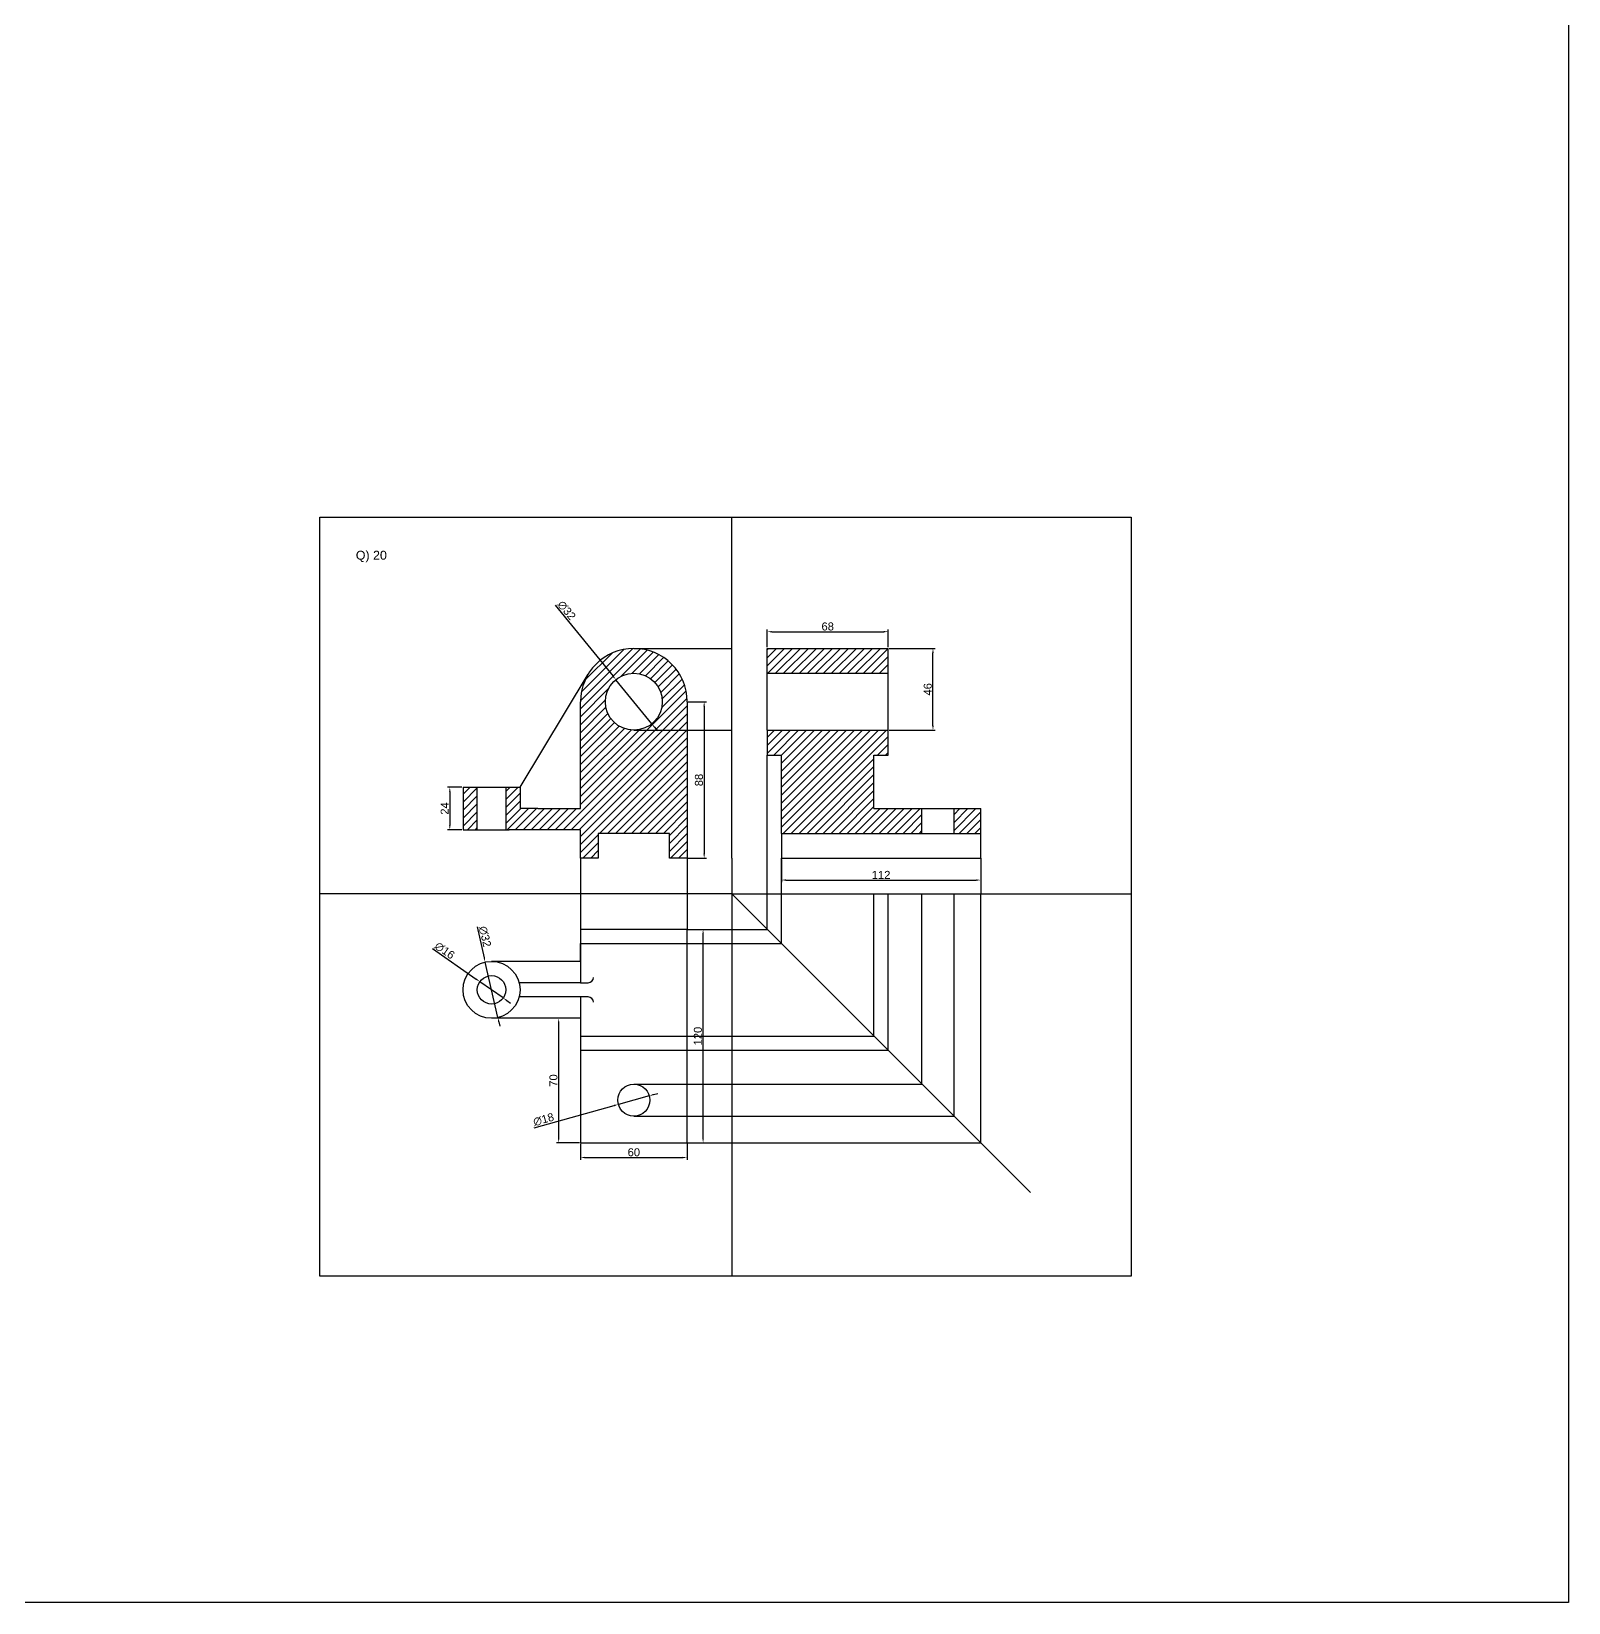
# Model space of a CAD drawing. Header units: inches. Extents: x -9463 to -3695, y -4045 to 9908.
# Drawn here: x -7468 to -6603, y 4821 to 5704 of the extents above; entities that cross this region are included whole.
import ezdxf

# ---------------------------------------------------------------- set-up
doc = ezdxf.new("R2010")
doc.units = ezdxf.units.IN
doc.header["$MEASUREMENT"] = 0
doc.styles.get("Standard").update_dxf_attribs({"font": 'arial.ttf'})
doc.dimstyles.new('ISO-25', dxfattribs={"dimtxt": 4.5, "dimasz": 2.5, "dimexe": 1.25, "dimexo": 0.625, "dimtad": 1, "dimdec": 0, "dimtxsty": 'Standard', "dimcen": 2.5, "dimadec": 0, "dimazin": 0, "dimtfac": 1, "dimtdec": 0, "dimtmove": 0, "dimatfit": 3, "dimfxl": 1, "dimarcsym": 0})
pattern_1 = [(45, (-9724.6973, 2869.8886), (-2.245064, 2.245064), [])]

# ---------------------------------------------------------------- blocks, each defined once
blk = doc.blocks.new('*D78')
at = {"color": 0, "lineweight": -2, "transparency": 16777216}
for p, q in [((-7045.99, 5238.65), (-7045.99, 5225.76)), ((-6933.99, 5238.65), (-6933.99, 5225.76)), ((-7043.49, 5227.01), (-6936.49, 5227.01))]:
    blk.add_line(p, q, dxfattribs=at)
at = {"color": 0, "transparency": 16777216}
for points in [[(-7043.49, 5227.43), (-7043.49, 5226.6), (-7045.99, 5227.01)], [(-6936.49, 5227.43), (-6936.49, 5226.6), (-6933.99, 5227.01)]]:
    blk.add_solid(points, dxfattribs=at)
at = {"layer": 'Defpoints', "color": 0, "transparency": 16777216}
for p in [(-7045.99, 5239.27), (-6933.99, 5239.27), (-6933.99, 5227.01)]:
    blk.add_point(p, dxfattribs=at)
at = {"color": 0, "transparency": 16777216, "insert": (-6989.99, 5229.9), "char_height": 4.5, "attachment_point": 5}
blk.add_mtext('112', dxfattribs=at)
blk = doc.blocks.new('*D79')
at = {"color": 0, "lineweight": -2, "transparency": 16777216}
for p, q in [((-7225.61, 5279.27), (-7233.71, 5279.27)), ((-7232.46, 5276.77), (-7232.46, 5257.77)), ((-7225.61, 5255.27), (-7233.71, 5255.27))]:
    blk.add_line(p, q, dxfattribs=at)
at = {"color": 0, "transparency": 16777216}
for points in [[(-7232.87, 5276.77), (-7232.04, 5276.77), (-7232.46, 5279.27)], [(-7232.87, 5257.77), (-7232.04, 5257.77), (-7232.46, 5255.27)]]:
    blk.add_solid(points, dxfattribs=at)
at = {"layer": 'Defpoints', "color": 0, "transparency": 16777216}
for p in [(-7224.99, 5279.27), (-7232.46, 5255.27), (-7224.99, 5255.27)]:
    blk.add_point(p, dxfattribs=at)
at = {"color": 0, "transparency": 16777216, "insert": (-7235.34, 5267.27), "char_height": 4.5, "attachment_point": 5, "rotation": 90}
blk.add_mtext('24', dxfattribs=at)
blk = doc.blocks.new('*D80')
at = {"color": 0, "lineweight": -2, "transparency": 16777216}
for p, q in [((-7053.99, 5357.9), (-7053.99, 5367.92)), ((-7051.49, 5366.67), (-6988.49, 5366.67)), ((-6985.99, 5357.9), (-6985.99, 5367.92))]:
    blk.add_line(p, q, dxfattribs=at)
at = {"color": 0, "transparency": 16777216}
for points in [[(-7051.49, 5367.08), (-7051.49, 5366.25), (-7053.99, 5366.67)], [(-6988.49, 5367.08), (-6988.49, 5366.25), (-6985.99, 5366.67)]]:
    blk.add_solid(points, dxfattribs=at)
at = {"layer": 'Defpoints', "color": 0, "transparency": 16777216}
for p in [(-6985.99, 5366.67), (-7053.99, 5357.27), (-6985.99, 5357.27)]:
    blk.add_point(p, dxfattribs=at)
at = {"color": 0, "transparency": 16777216, "insert": (-7019.99, 5369.59), "char_height": 4.5, "attachment_point": 5}
blk.add_mtext('68', dxfattribs=at)
blk = doc.blocks.new('*D81')
at = {"color": 0, "lineweight": -2, "transparency": 16777216}
for p, q in [((-7158.99, 5078.65), (-7158.99, 5069.72)), ((-7098.99, 5078.65), (-7098.99, 5069.72)), ((-7156.49, 5070.97), (-7101.49, 5070.97))]:
    blk.add_line(p, q, dxfattribs=at)
at = {"color": 0, "transparency": 16777216}
for points in [[(-7156.49, 5071.39), (-7156.49, 5070.56), (-7158.99, 5070.97)], [(-7101.49, 5071.39), (-7101.49, 5070.56), (-7098.99, 5070.97)]]:
    blk.add_solid(points, dxfattribs=at)
at = {"layer": 'Defpoints', "color": 0, "transparency": 16777216}
for p in [(-7158.99, 5079.27), (-7098.99, 5079.27), (-7098.99, 5070.97)]:
    blk.add_point(p, dxfattribs=at)
at = {"color": 0, "transparency": 16777216, "insert": (-7128.99, 5073.9), "char_height": 4.5, "attachment_point": 5}
blk.add_mtext('60', dxfattribs=at)
blk = doc.blocks.new('*D82')
at = {"color": 0, "lineweight": -2, "transparency": 16777216}
for p, q in [((-7098.36, 5199.27), (-7088.8, 5199.27)), ((-7090.05, 5081.77), (-7090.05, 5196.77)), ((-7098.36, 5079.27), (-7088.8, 5079.27))]:
    blk.add_line(p, q, dxfattribs=at)
at = {"color": 0, "transparency": 16777216}
for points in [[(-7090.47, 5196.77), (-7089.64, 5196.77), (-7090.05, 5199.27)], [(-7090.47, 5081.77), (-7089.64, 5081.77), (-7090.05, 5079.27)]]:
    blk.add_solid(points, dxfattribs=at)
at = {"layer": 'Defpoints', "color": 0, "transparency": 16777216}
for p in [(-7098.99, 5199.27), (-7090.05, 5199.27), (-7098.99, 5079.27)]:
    blk.add_point(p, dxfattribs=at)
at = {"color": 0, "transparency": 16777216, "insert": (-7092.98, 5139.27), "char_height": 4.5, "attachment_point": 5, "rotation": 90}
blk.add_mtext('120', dxfattribs=at)
blk = doc.blocks.new('*D83')
at = {"color": 0, "lineweight": -2, "transparency": 16777216}
for p, q in [((-6985.36, 5357.27), (-6959.56, 5357.27)), ((-6960.81, 5313.77), (-6960.81, 5354.77)), ((-6985.36, 5311.27), (-6959.56, 5311.27))]:
    blk.add_line(p, q, dxfattribs=at)
at = {"color": 0, "transparency": 16777216}
for points in [[(-6961.22, 5354.77), (-6960.39, 5354.77), (-6960.81, 5357.27)], [(-6961.22, 5313.77), (-6960.39, 5313.77), (-6960.81, 5311.27)]]:
    blk.add_solid(points, dxfattribs=at)
at = {"layer": 'Defpoints', "color": 0, "transparency": 16777216}
for p in [(-6985.99, 5357.27), (-6960.81, 5357.27), (-6985.99, 5311.27)]:
    blk.add_point(p, dxfattribs=at)
at = {"color": 0, "transparency": 16777216, "insert": (-6963.73, 5334.27), "char_height": 4.5, "attachment_point": 5, "rotation": 90}
blk.add_mtext('46', dxfattribs=at)
blk = doc.blocks.new('*D84')
at = {"color": 0, "lineweight": -2, "transparency": 16777216}
for p, q in [((-7242.24, 5188.45), (-7217.6, 5171.28)), ((-7202.42, 5160.7), (-7215.55, 5169.85)), ((-7200.37, 5159.27), (-7198.32, 5157.84))]:
    blk.add_line(p, q, dxfattribs=at)
at = {"color": 0, "transparency": 16777216}
for points in [[(-7217.36, 5171.62), (-7217.84, 5170.94), (-7215.55, 5169.85)], [(-7200.13, 5159.61), (-7200.61, 5158.93), (-7202.42, 5160.7)]]:
    blk.add_solid(points, dxfattribs=at)
at = {"layer": 'Defpoints', "color": 0, "transparency": 16777216}
for p in [(-7215.55, 5169.85), (-7202.42, 5160.7)]:
    blk.add_point(p, dxfattribs=at)
at = {"color": 0, "transparency": 16777216, "insert": (-7235.33, 5187.35), "char_height": 4.5, "attachment_point": 5, "rotation": 325.12687}
blk.add_mtext('∅16', dxfattribs=at)
blk = doc.blocks.new('*D85')
at = {"color": 0, "lineweight": -2, "transparency": 16777216}
for p, q in [((-7217.06, 5200.65), (-7213.11, 5183.31)), ((-7205.43, 5149.68), (-7212.55, 5180.87)), ((-7204.87, 5147.24), (-7204.31, 5144.8))]:
    blk.add_line(p, q, dxfattribs=at)
at = {"color": 0, "transparency": 16777216}
for points in [[(-7212.7, 5183.4), (-7213.51, 5183.22), (-7212.55, 5180.87)], [(-7204.46, 5147.33), (-7205.28, 5147.15), (-7205.43, 5149.68)]]:
    blk.add_solid(points, dxfattribs=at)
at = {"layer": 'Defpoints', "color": 0, "transparency": 16777216}
for p in [(-7212.55, 5180.87), (-7205.43, 5149.68)]:
    blk.add_point(p, dxfattribs=at)
at = {"color": 0, "transparency": 16777216, "insert": (-7212.7, 5195.21), "char_height": 4.5, "attachment_point": 5, "rotation": 282.86261}
blk.add_mtext('∅32', dxfattribs=at)
blk = doc.blocks.new('*D86')
at = {"color": 0, "lineweight": -2, "transparency": 16777216}
for p, q in [((-7117.91, 5106.35), (-7115.5, 5107.02)), ((-7184.99, 5087.72), (-7140.07, 5100.2)), ((-7120.32, 5105.68), (-7137.66, 5100.87))]:
    blk.add_line(p, q, dxfattribs=at)
at = {"color": 0, "transparency": 16777216}
for points in [[(-7140.18, 5100.6), (-7139.96, 5099.79), (-7137.66, 5100.87)], [(-7118.02, 5106.75), (-7117.8, 5105.95), (-7120.32, 5105.68)]]:
    blk.add_solid(points, dxfattribs=at)
at = {"layer": 'Defpoints', "color": 0, "transparency": 16777216}
for p in [(-7137.66, 5100.87), (-7120.32, 5105.68)]:
    blk.add_point(p, dxfattribs=at)
at = {"color": 0, "transparency": 16777216, "insert": (-7179.73, 5092.34), "char_height": 4.5, "attachment_point": 5, "rotation": 15.52236}
blk.add_mtext('∅18', dxfattribs=at)
blk = doc.blocks.new('*D87')
at = {"color": 0, "lineweight": -2, "transparency": 16777216}
for p, q in [((-7159.61, 5149.27), (-7172.5, 5149.27)), ((-7171.25, 5146.77), (-7171.25, 5081.77)), ((-7159.61, 5079.27), (-7172.5, 5079.27))]:
    blk.add_line(p, q, dxfattribs=at)
at = {"color": 0, "transparency": 16777216}
for points in [[(-7171.66, 5146.77), (-7170.83, 5146.77), (-7171.25, 5149.27)], [(-7171.66, 5081.77), (-7170.83, 5081.77), (-7171.25, 5079.27)]]:
    blk.add_solid(points, dxfattribs=at)
at = {"layer": 'Defpoints', "color": 0, "transparency": 16777216}
for p in [(-7158.99, 5149.27), (-7171.25, 5079.27), (-7158.99, 5079.27)]:
    blk.add_point(p, dxfattribs=at)
at = {"color": 0, "transparency": 16777216, "insert": (-7174.17, 5114.27), "char_height": 4.5, "attachment_point": 5, "rotation": 90}
blk.add_mtext('70', dxfattribs=at)
blk = doc.blocks.new('*D88')
at = {"color": 0, "lineweight": -2, "transparency": 16777216}
for p, q in [((-7098.36, 5327.27), (-7088.2, 5327.27)), ((-7089.45, 5324.77), (-7089.45, 5241.77)), ((-7098.36, 5239.27), (-7088.2, 5239.27))]:
    blk.add_line(p, q, dxfattribs=at)
at = {"color": 0, "transparency": 16777216}
for points in [[(-7089.87, 5324.77), (-7089.04, 5324.77), (-7089.45, 5327.27)], [(-7089.87, 5241.77), (-7089.04, 5241.77), (-7089.45, 5239.27)]]:
    blk.add_solid(points, dxfattribs=at)
at = {"layer": 'Defpoints', "color": 0, "transparency": 16777216}
for p in [(-7098.99, 5327.27), (-7098.99, 5239.27), (-7089.45, 5239.27)]:
    blk.add_point(p, dxfattribs=at)
at = {"color": 0, "transparency": 16777216, "insert": (-7092.38, 5283.27), "char_height": 4.5, "attachment_point": 5, "rotation": 90}
blk.add_mtext('88', dxfattribs=at)
blk = doc.blocks.new('*D89')
at = {"color": 0, "lineweight": -2, "transparency": 16777216}
for p, q in [((-7173.13, 5381.6), (-7140.65, 5341.63)), ((-7118.9, 5314.86), (-7139.08, 5339.69)), ((-7117.32, 5312.92), (-7115.75, 5310.97))]:
    blk.add_line(p, q, dxfattribs=at)
at = {"color": 0, "transparency": 16777216}
for points in [[(-7140.33, 5341.9), (-7140.98, 5341.37), (-7139.08, 5339.69)], [(-7117, 5313.18), (-7117.65, 5312.65), (-7118.9, 5314.86)]]:
    blk.add_solid(points, dxfattribs=at)
at = {"layer": 'Defpoints', "color": 0, "transparency": 16777216}
for p in [(-7139.08, 5339.69), (-7118.9, 5314.86)]:
    blk.add_point(p, dxfattribs=at)
at = {"color": 0, "transparency": 16777216, "insert": (-7166.81, 5378.66), "char_height": 4.5, "attachment_point": 5, "rotation": 309.09144}
blk.add_mtext('∅32', dxfattribs=at)

msp = doc.modelspace()

# ---------------------------------------------------------------- hatches: boundary and pattern name
at = {"true_color": 0x9898cc}
h = msp.add_hatch(dxfattribs=at)
h.set_pattern_fill('ANSI31', color=253)
h.set_pattern_definition(pattern_1)
h.paths.add_polyline_path([(-7098.98737, 5327.27391, 1), (-7158.98737, 5327.27391), (-7158.98737, 5267.27391), (-7182.98737, 5267.27391), (-7192.98737, 5267.27391), (-7192.98737, 5279.27391), (-7200.98737, 5279.27391), (-7200.98737, 5255.27391), (-7198.98737, 5255.27391), (-7158.98737, 5255.27391), (-7158.98737, 5239.27391), (-7148.98737, 5239.27391), (-7148.98737, 5253.27391), (-7108.98737, 5253.27391), (-7108.98737, 5239.27391), (-7098.98737, 5239.27391)])
h.paths.add_polyline_path([(-7144.98737, 5327.27391, -1), (-7112.98737, 5327.27391, -1)], flags=16)
h.paths.add_polyline_path([(-7216.98737, 5279.27391), (-7224.98737, 5279.27391), (-7224.98737, 5255.27391), (-7216.98737, 5255.27391)])
h = msp.add_hatch(dxfattribs=at)
h.set_pattern_fill('ANSI31', color=253)
h.set_pattern_definition(pattern_1)
h.paths.add_polyline_path([(-7053.98737, 5357.27391), (-7053.98737, 5343.27391), (-7003.44404, 5343.27391), (-6985.98737, 5343.27391), (-6985.98737, 5357.27391)])
h.paths.add_polyline_path([(-7053.98737, 5311.27391), (-7053.98737, 5297.27391), (-7045.98737, 5297.27391), (-7045.98737, 5253.27391), (-6966.98737, 5253.27391), (-6966.98737, 5267.27391), (-6993.98737, 5267.27391), (-6993.98737, 5297.27391), (-6985.98737, 5297.27391), (-6985.98737, 5311.27391)])
h.paths.add_polyline_path([(-6933.98737, 5267.27391), (-6948.98737, 5267.27391), (-6948.98737, 5253.27391), (-6933.98737, 5253.27391)])

# ---------------------------------------------------------------- linework, layer by layer
at = {"color": 253, "true_color": 0x9898cc}
for p, q in [((-7073.98737, 5239.27391), (-7073.98737, 5431.01976)), ((-7128.98737, 5357.27391), (-7073.98737, 5357.27391)), ((-7128.98737, 5311.27391), (-7073.98737, 5311.27391)), ((-7053.98737, 5219.27391), (-7053.98737, 5297.27391)), ((-7198.98737, 5255.27391), (-7198.98737, 5255.27391)), ((-7158.98737, 5239.27391), (-7158.98737, 5199.27391)), ((-7098.98737, 5239.27391), (-7098.98737, 5199.27391)), ((-7073.98737, 5239.27391), (-7073.98737, 5199.27391)), ((-7045.98737, 5219.27391), (-7045.98737, 5239.27391)), ((-6933.98737, 5239.27391), (-6933.98737, 5219.27391)), ((-7073.98737, 5219.27391), (-7305.57108, 5219.27391)), ((-7073.98737, 5219.27391), (-6849.35732, 5219.27391)), ((-7073.98737, 5219.27391), (-7073.98737, 5219.27391)), ((-7073.98737, 5219.27391), (-6905.92923, 5051.21578)), ((-7053.98737, 5199.27391), (-7053.98737, 5219.27391)), ((-7045.98737, 5191.27391), (-7045.98737, 5219.27391)), ((-6993.98737, 5139.27391), (-6993.98737, 5219.27391)), ((-6985.98737, 5131.27391), (-6985.98737, 5219.27391)), ((-6966.98737, 5112.27391), (-6966.98737, 5219.27391)), ((-6948.98737, 5094.27391), (-6948.98737, 5219.27391)), ((-6933.98737, 5079.27391), (-6933.98737, 5219.27391)), ((-7098.98737, 5199.27391), (-7053.98737, 5199.27391)), ((-7073.98737, 5199.27391), (-7073.98737, 5004.23105)), ((-7158.98737, 5181.27391), (-7158.98737, 5191.27391)), ((-7158.98737, 5191.27391), (-7045.98737, 5191.27391)), ((-7154.67381, 5169.27391), (-7154.67381, 5169.27391)), ((-7151.67381, 5172.27391), (-7151.67381, 5172.27391)), ((-7154.67381, 5161.27391), (-7154.67381, 5161.27391)), ((-7151.67381, 5158.27391), (-7151.67381, 5158.27391)), ((-7158.98737, 5149.27391), (-7158.98737, 5139.27391)), ((-7158.98737, 5139.27391), (-7073.98737, 5139.27391)), ((-7073.98737, 5139.27391), (-6993.98737, 5139.27391)), ((-7098.98737, 5131.27391), (-6993.98737, 5131.27391)), ((-6993.98737, 5131.27391), (-6985.98737, 5131.27391)), ((-7128.98737, 5112.27391), (-6972.68351, 5112.27391)), ((-6972.68351, 5112.27391), (-6966.98737, 5112.27391)), ((-7098.98737, 5079.27391), (-7098.98737, 5103.27391)), ((-7128.98737, 5094.27391), (-6972.68351, 5094.27391)), ((-6972.68351, 5094.27391), (-6948.98737, 5094.27391)), ((-7098.98737, 5079.27391), (-6933.98737, 5079.27391))]:
    msp.add_line(p, q, dxfattribs=at)
at = {"color": 253, "lineweight": 30, "true_color": 0x9898cc}
for p, q in [((-7053.98737, 5357.27391), (-6985.98737, 5357.27391)), ((-7053.98737, 5311.27391), (-7053.98737, 5357.27391)), ((-6985.98737, 5311.27391), (-6985.98737, 5357.27391)), ((-7192.98737, 5279.27391), (-7154.67381, 5342.77251)), ((-7053.98737, 5343.27391), (-7003.44404, 5343.27391)), ((-7003.44404, 5343.27391), (-6985.98737, 5343.27391)), ((-7158.98737, 5267.27391), (-7158.98737, 5327.27391)), ((-7098.98737, 5327.27391), (-7098.98737, 5239.27391)), ((-7053.98737, 5311.27391), (-7053.98737, 5297.27391)), ((-7053.98737, 5311.27391), (-6985.98737, 5311.27391)), ((-6985.98737, 5297.27391), (-6985.98737, 5311.27391)), ((-7053.98737, 5297.27391), (-7045.98737, 5297.27391)), ((-7045.98737, 5253.27391), (-7045.98737, 5297.27391)), ((-6993.98737, 5267.27391), (-6993.98737, 5297.27391)), ((-6993.98737, 5297.27391), (-6985.98737, 5297.27391)), ((-7224.98737, 5279.27391), (-7224.98737, 5255.27391)), ((-7224.98737, 5279.27391), (-7192.98737, 5279.27391)), ((-7216.98737, 5255.27391), (-7216.98737, 5279.27391)), ((-7200.98737, 5279.27391), (-7200.98737, 5255.27391)), ((-7192.98737, 5279.27391), (-7192.98737, 5267.27391)), ((-7182.98737, 5267.27391), (-7192.98737, 5267.27391)), ((-7182.98737, 5267.27391), (-7158.98737, 5267.27391)), ((-6993.98737, 5267.27391), (-6933.98737, 5267.27391)), ((-6966.98737, 5253.27391), (-6966.98737, 5267.27391)), ((-6948.98737, 5253.27391), (-6948.98737, 5267.27391)), ((-6933.98737, 5239.27391), (-6933.98737, 5267.27391)), ((-7224.98737, 5255.27391), (-7198.98737, 5255.27391)), ((-7158.98737, 5255.27391), (-7198.98737, 5255.27391)), ((-7158.98737, 5239.27391), (-7158.98737, 5255.27391)), ((-7108.98737, 5253.27391), (-7148.98737, 5253.27391)), ((-7148.98737, 5253.27391), (-7148.98737, 5239.27391)), ((-7108.98737, 5239.27391), (-7108.98737, 5253.27391)), ((-7045.98737, 5253.27391), (-6933.98737, 5253.27391)), ((-7045.98737, 5253.27391), (-7045.98737, 5239.27391)), ((-7148.98737, 5239.27391), (-7158.98737, 5239.27391)), ((-7098.98737, 5239.27391), (-7108.98737, 5239.27391)), ((-7045.98737, 5239.27391), (-6933.98737, 5239.27391)), ((-7098.98737, 5199.27391), (-7158.98737, 5199.27391)), ((-7158.98737, 5199.27391), (-7158.98737, 5169.27391)), ((-7098.98737, 5079.27391), (-7098.98737, 5199.27391)), ((-7158.98737, 5181.27391), (-7208.98737, 5181.27391)), ((-7158.98737, 5169.27391), (-7193.49543, 5169.27391)), ((-7158.98737, 5169.27391), (-7154.67381, 5169.27391)), ((-7158.98737, 5161.27391), (-7193.49543, 5161.27391)), ((-7158.98737, 5161.27391), (-7158.98737, 5149.27391)), ((-7154.67381, 5161.27391), (-7158.98737, 5161.27391)), ((-7158.98737, 5149.27391), (-7208.98737, 5149.27391)), ((-7158.98737, 5149.27391), (-7158.98737, 5079.27391)), ((-7158.98737, 5131.27391), (-7098.98737, 5131.27391)), ((-7158.98737, 5079.27391), (-7098.98737, 5079.27391))]:
    msp.add_line(p, q, dxfattribs=at)
msp.add_lwpolyline([(-8331.84055, 6870.79807), (-6603.48211, 6870.79807), (-6603.48211, 4820.69399), (-8331.84055, 4820.69399)], close=True)
at = {"color": 253, "true_color": 0x9898cc}
msp.add_lwpolyline([(-7305.57108, 5431.01976), (-6849.35732, 5431.01976), (-6849.35732, 5004.23105), (-7305.57108, 5004.23105)], close=True, dxfattribs=at)
at = {"color": 253, "lineweight": 30, "true_color": 0x9898cc}
for centre, radius in [((-7128.98737, 5327.27391), 16), ((-7208.98737, 5165.27391), 16), ((-7208.98737, 5165.27391), 8), ((-7128.98737, 5103.27391), 9)]:
    msp.add_circle(centre, radius, dxfattribs=at)
for centre, radius, start, end in [((-7128.98737, 5327.27391), 30, 0, 180), ((-7154.67381, 5172.27391), 3, 270, 0), ((-7154.67381, 5158.27391), 3, 0, 90)]:
    msp.add_arc(centre, radius, start, end, dxfattribs=at)

# ---------------------------------------------------------------- texts
at = {"color": 253, "true_color": 0x9898cc, "insert": (-7285.30439, 5412.19188), "char_height": 5, "attachment_point": 1}
msp.add_mtext_dynamic_manual_height_columns('Q) 20', width=125.6824519, gutter_width=12.5, heights=[0], dxfattribs=at)

# ---------------------------------------------------------------- dimensions: what is measured, and where the dimension line sits
at = {"color": 253, "true_color": 0x9898cc}
for p1, p2, picture, middle in [((-7118.89841, 5314.85566), (-7139.07632, 5339.69216), '*D89', (-7169.17148, 5376.73555)), ((-7205.42554, 5149.67541), (-7212.54919, 5180.87242), '*D85', (-7215.66818, 5194.53159)), ((-7202.42401, 5160.69982), (-7215.55073, 5169.848), '*D84', (-7237.0718, 5184.84631)), ((-7120.31563, 5105.68244), (-7137.6591, 5100.86538), '*D86', (-7178.91851, 5089.40579))]:
    dim = msp.add_diameter_dim_2p(p1=p1, p2=p2, dimstyle='ISO-25', dxfattribs=at)
    dim.commit()
    dim.dimension.update_dxf_attribs({"geometry": picture, "text_midpoint": middle, "dimtype": 163})
for base, p1, p2, picture, middle in [((-6985.98737, 5366.66646), (-7053.98737, 5357.27391), (-6985.98737, 5357.27391), '*D80', (-7019.98737, 5369.58903)), ((-6933.98737, 5227.01471), (-7045.98737, 5239.27391), (-6933.98737, 5239.27391), '*D78', (-6989.98737, 5229.89892)), ((-7098.98737, 5070.97475), (-7158.98737, 5079.27391), (-7098.98737, 5079.27391), '*D81', (-7128.98737, 5073.89733))]:
    dim = msp.add_linear_dim(base=base, p1=p1, p2=p2, dimstyle='ISO-25', dxfattribs=at)
    dim.commit()
    dim.dimension.update_dxf_attribs({"geometry": picture, "text_midpoint": middle})
for base, p1, p2, picture, middle in [((-6960.80586, 5357.27391), (-6985.98737, 5311.27391), (-6985.98737, 5357.27391), '*D83', (-6963.72844, 5334.27391)), ((-7089.45303, 5239.27391), (-7098.98737, 5327.27391), (-7098.98737, 5239.27391), '*D88', (-7092.37561, 5283.27391)), ((-7232.45773, 5255.27391), (-7224.98737, 5279.27391), (-7224.98737, 5255.27391), '*D79', (-7235.34194, 5267.27391)), ((-7090.05275, 5199.27391), (-7098.98737, 5079.27391), (-7098.98737, 5199.27391), '*D82', (-7092.97533, 5139.27391)), ((-7171.24548, 5079.27391), (-7158.98737, 5149.27391), (-7158.98737, 5079.27391), '*D87', (-7174.16806, 5114.27391))]:
    dim = msp.add_linear_dim(base=base, p1=p1, p2=p2, angle=90, dimstyle='ISO-25', dxfattribs=at)
    dim.commit()
    dim.dimension.update_dxf_attribs({"geometry": picture, "text_midpoint": middle})

doc.saveas('drawing.dxf')
